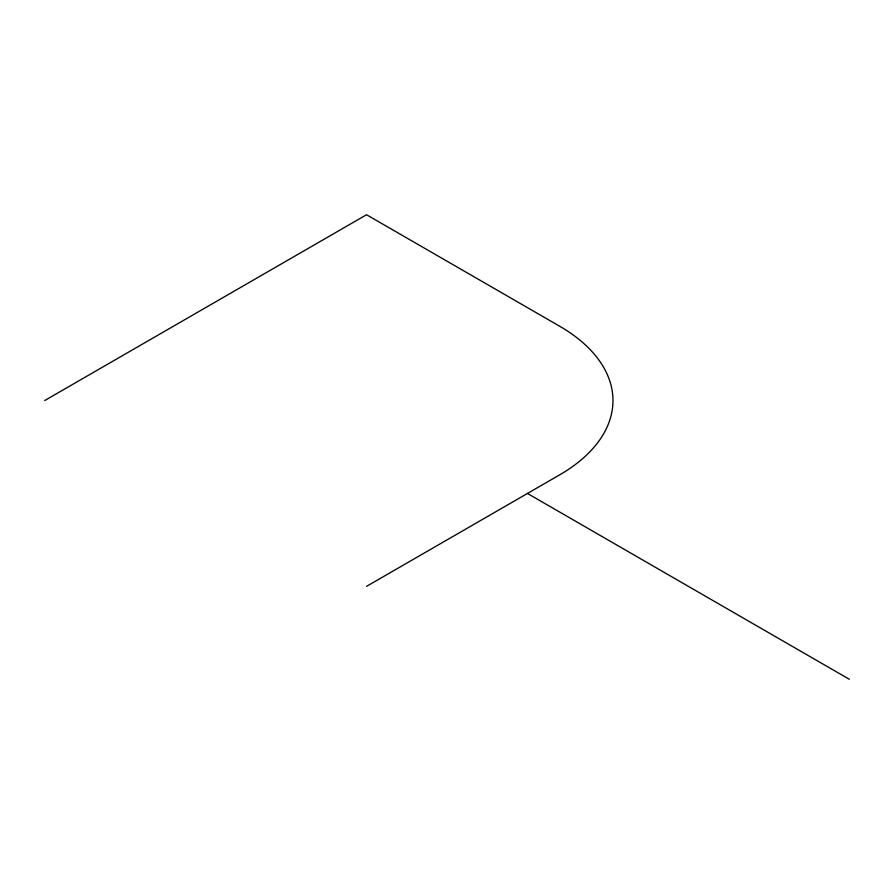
<?xml version="1.0" encoding="UTF-8"?>
<svg xmlns="http://www.w3.org/2000/svg" width="894" height="894" viewBox="0 0 894 894"><rect width="100%" height="100%" fill="white"/><g stroke="black" fill="none" stroke-linecap="round" stroke-linejoin="round"><path stroke-width="1.34" d="M44.7 400.546L366.54 214.739L559.644 326.221A182.063 105.112 0 0 1 559.644 474.87L366.54 586.363M527.46 493.454L849.3 679.261"/></g></svg>
